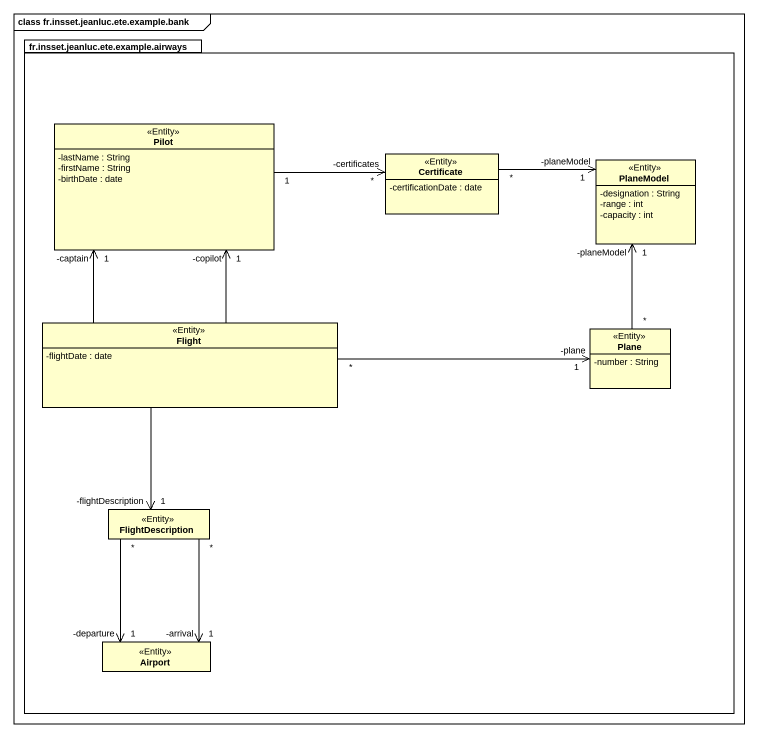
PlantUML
@startuml
mainframe class fr.insset.jeanluc.ete.example.bank
hide circle
hide empty members
skinparam classAttributeIconSize 0
package "fr.insset.jeanluc.ete.example.airways" as fr_insset_jeanluc_ete {
  class Pilot <<Entity>> {
    -lastName : String
    -firstName : String
    -birthDate : date
  }
  class Certificate <<Entity>> {
    -certificationDate : date
  }
  class PlaneModel <<Entity>> {
    -designation : String
    -range : int
    -capacity : int
  }
  class Flight <<Entity>> {
    -flightDate : date
  }
  class Plane <<Entity>> {
    -number : String
  }
  class FlightDescription <<Entity>>
  class Airport <<Entity>>
}
Pilot "1" -right-> "*\n-certificates" Certificate
Certificate "*" -right-> "1\n-planeModel" PlaneModel
Flight -up-> "-captain\n1" Pilot
Flight -up-> "-copilot\n1" Pilot
Flight "*" -right-> "-plane\n1" Plane
Flight --> "1\n-flightDescription" FlightDescription
Plane "*" -up-> "-planeModel\n1" PlaneModel
FlightDescription "*" --> "-departure\n1" Airport
FlightDescription "*" --> "-arrival\n1" Airport
@enduml
